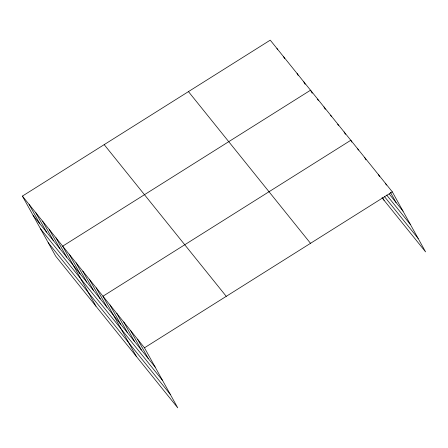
<?xml version="1.0" encoding="UTF-8"?>
<svg xmlns="http://www.w3.org/2000/svg" width="448" height="448" viewBox="0 0 448 448"><rect width="100%" height="100%" fill="white"/><g stroke="black" fill="none" stroke-linecap="round" stroke-linejoin="round"><path stroke-width="0.67" d="M22.4 196.095L144.469 347.799L177.755 407.854L55.686 256.15L22.4 196.095L270.245 40.146L392.314 191.85L425.6 251.905L381.998 197.719M144.469 347.799L392.314 191.85M389.2 194.006L403.038 211.198M386.702 195.082L410.48 224.633M384.434 196.566L418.152 238.476M188.457 91.61L310.52 243.314M104.188 144.631L226.257 296.335M33.124 215.443L155.193 367.147M40.572 228.872L162.641 380.582M48.244 242.715L170.307 394.419M385.392 183.254L386.4 185.069M390.421 192.326L396.122 202.602M378.476 174.658L379.484 176.473M364.644 157.466L365.982 159.886M357.728 148.87L358.394 150.08M351.814 142.083L350.806 140.274L102.962 296.218L136.254 356.272M382.743 197.882L384.098 200.329M344.098 131.93L345.436 134.344M337.714 124.191L338.386 125.401M330.669 115.242L331.335 116.452M323.954 106.898L325.293 109.318M317.576 99.159L318.248 100.369M312.2 93.234L310.526 90.21L62.681 246.159L95.973 306.214M303.811 81.866L305.155 84.286M297.097 73.522L298.105 75.337M283.674 56.834L284.676 58.649M276.959 48.49L277.626 49.7M137.553 339.203L148.277 358.551M130.631 330.607L141.355 349.955M123.715 322.011L134.439 341.359M116.799 313.415L127.523 332.763M109.883 304.814L120.607 324.162M96.253 287.874L106.977 307.222M89.538 279.53L100.262 298.878M82.824 271.186L93.548 290.534M76.11 262.842L86.834 282.19M69.395 254.498L80.119 273.846M55.966 237.815L66.696 257.163M49.252 229.471L59.982 248.819M42.543 221.127L53.267 240.475M35.829 212.783L46.553 232.131M29.114 204.439L39.838 223.787"/></g></svg>
